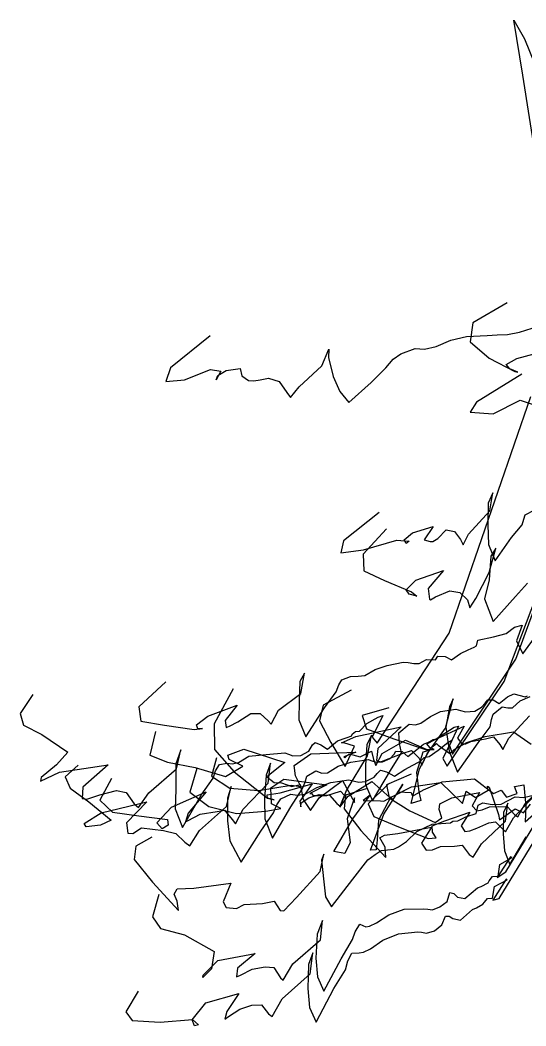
# Model space of a CAD drawing. Header units: millimetres. Extents: x -6 to 13, y -285 to 1.
# Drawn here: x -6.209 to -3.9, y -4.471 to 0.117 of the extents above; entities that cross this region are included whole.
import ezdxf

# ---------------------------------------------------------------- set-up
doc = ezdxf.new("R2010")
doc.units = ezdxf.units.MM
for name, color, linetype in [('20150317', 54, 'Continuous'), ('20150525', 177, 'Continuous'), ('20151020', 220, 'Continuous'), ('20151209', 128, 'Continuous'), ('20160126', 20, 'Continuous'), ('20160401', 141, 'Continuous'), ('20160920', 48, 'Continuous'), ('20161011', 208, 'Continuous'), ('20161222', 142, 'Continuous'), ('20170213', 4, 'Continuous'), ('20170413', 115, 'Continuous'), ('20170622', 148, 'Continuous'), ('20170925', 79, 'Continuous'), ('20180328', 34, 'Continuous'), ('20180507', 185, 'Continuous'), ('20180702', 47, 'Continuous'), ('20181022', 205, 'Continuous'), ('20190208', 168, 'Continuous'), ('20190618', 77, 'Continuous'), ('20190722', 203, 'Continuous'), ('20190919', 195, 'Continuous')]:
    doc.layers.add(name, color=color, linetype=linetype)

msp = doc.modelspace()

# ---------------------------------------------------------------- linework, layer by layer
at = {"layer": '20150317'}
for p, q in [((-3.918, -1.498, -0.6), (-4.125, -1.626, -1.2)), ((-4.125, -1.626, -1.2), (-4.155, -1.671, -1.8)), ((-4.049, -1.678, -2.4), (-3.926, -1.617, -3)), ((-3.926, -1.617, -3), (-3.872, -1.635, -3.6)), ((-4.155, -1.671, -1.8), (-4.049, -1.678, -2.4))]:
    msp.add_line(p, q, dxfattribs=at)
at = {"layer": '20150525'}
for p, q in [((-5.3416, -1.3229, -0.6), (-5.5228, -1.4695, -1.2)), ((-4.2424, -1.3433, -19.8), (-4.1712, -1.3264, -20.4)), ((-4.1712, -1.3264, -20.4), (-4.0772, -1.3216, -21)), ((-4.0772, -1.3216, -21), (-4.0319, -1.3186, -21.6)), ((-4.0319, -1.3186, -21.6), (-3.9838, -1.3175, -22.2)), ((-3.9838, -1.3175, -22.2), (-3.9288, -1.3054, -22.8)), ((-3.9288, -1.3054, -22.8), (-3.8712, -1.2885, -23.4)), ((-4.3628, -1.3839, -18.6), (-4.3098, -1.3721, -19.2)), ((-4.3098, -1.3721, -19.2), (-4.2424, -1.3433, -19.8)), ((-4.8313, -1.4596, -12), (-4.8005, -1.3838, -12.6)), ((-4.8005, -1.3838, -12.6), (-4.8011, -1.4212, -13.2)), ((-4.8011, -1.4212, -13.2), (-4.7807, -1.5083, -13.8)), ((-4.5067, -1.4296, -16.8), (-4.4713, -1.4055, -17.4)), ((-4.4713, -1.4055, -17.4), (-4.406, -1.3799, -18)), ((-4.406, -1.3799, -18), (-4.3628, -1.3839, -18.6)), ((-4.9345, -1.5559, -11.4), (-4.8313, -1.4596, -12)), ((-4.5402, -1.4691, -16.2), (-4.5067, -1.4296, -16.8)), ((-5.5228, -1.4695, -1.2), (-5.5434, -1.5311, -1.8)), ((-5.4592, -1.5242, -2.4), (-5.3395, -1.4768, -3)), ((-5.3395, -1.4768, -3), (-5.293, -1.4838, -3.6)), ((-5.293, -1.4838, -3.6), (-5.3139, -1.5237, -4.2)), ((-5.3139, -1.5237, -4.2), (-5.3058, -1.5044, -4.8)), ((-5.3058, -1.5044, -4.8), (-5.2688, -1.481, -5.4)), ((-5.2688, -1.481, -5.4), (-5.2049, -1.4719, -6)), ((-5.2049, -1.4719, -6), (-5.1972, -1.506, -6.6)), ((-5.1972, -1.506, -6.6), (-5.1672, -1.5267, -7.2)), ((-4.7807, -1.5083, -13.8), (-4.75, -1.5773, -14.4)), ((-4.6069, -1.5352, -15.6), (-4.5402, -1.4691, -16.2)), ((-5.5434, -1.5311, -1.8), (-5.4592, -1.5242, -2.4)), ((-5.1672, -1.5267, -7.2), (-5.1418, -1.5279, -7.8)), ((-5.1418, -1.5279, -7.8), (-5.1127, -1.5241, -8.4)), ((-5.1127, -1.5241, -8.4), (-5.0745, -1.5157, -9)), ((-5.0745, -1.5157, -9), (-5.0258, -1.5317, -9.6)), ((-5.0258, -1.5317, -9.6), (-4.9917, -1.5806, -10.2)), ((-4.9748, -1.6039, -10.8), (-4.9345, -1.5559, -11.4)), ((-4.7079, -1.6266, -15), (-4.6069, -1.5352, -15.6)), ((-4.9917, -1.5806, -10.2), (-4.9748, -1.6039, -10.8)), ((-4.75, -1.5773, -14.4), (-4.7079, -1.6266, -15))]:
    msp.add_line(p, q, dxfattribs=at)
at = {"layer": '20151020'}
for p, q in [((-4.4233, -3.3223, -0.6), (-4.5363, -3.3714, -1.2)), ((-4.5363, -3.3714, -1.2), (-4.5251, -3.4298, -1.8)), ((-3.9032, -3.4569, -11.4), (-3.8003, -3.3575, -12)), ((-4.5251, -3.4298, -1.8), (-4.4296, -3.4895, -2.4)), ((-4.2935, -3.4582, -4.8), (-4.239, -3.4302, -5.4)), ((-4.239, -3.4302, -5.4), (-4.1114, -3.4061, -6)), ((-4.1114, -3.4061, -6), (-4.1458, -3.4664, -6.6)), ((-4.296, -3.4838, -4.2), (-4.2935, -3.4582, -4.8)), ((-4.2836, -3.5211, -3.6), (-4.296, -3.4838, -4.2)), ((-4.1458, -3.4664, -6.6), (-4.1242, -3.4889, -7.2)), ((-4.1242, -3.4889, -7.2), (-4.0997, -3.4854, -7.8)), ((-4.0997, -3.4854, -7.8), (-4.0665, -3.4719, -8.4)), ((-4.0665, -3.4719, -8.4), (-4.0245, -3.4702, -9)), ((-4.0245, -3.4702, -9), (-3.9836, -3.4715, -9.6)), ((-3.9836, -3.4715, -9.6), (-3.9518, -3.5061, -10.2)), ((-3.9366, -3.5173, -10.8), (-3.9032, -3.4569, -11.4)), ((-4.4296, -3.4895, -2.4), (-4.314, -3.5423, -3)), ((-4.314, -3.5423, -3), (-4.2836, -3.5211, -3.6)), ((-3.9518, -3.5061, -10.2), (-3.9366, -3.5173, -10.8))]:
    msp.add_line(p, q, dxfattribs=at)
at = {"layer": '20151209'}
for p, q in [((-4.5298, -3.3702, -0.6), (-4.6204, -3.4578, -1.2)), ((-3.9575, -3.5223, -11.4), (-3.8591, -3.4178, -12)), ((-4.6204, -3.4578, -1.2), (-4.5945, -3.5153, -1.8)), ((-4.5945, -3.5153, -1.8), (-4.4817, -3.5623, -2.4)), ((-4.2697, -3.5347, -5.4), (-4.1554, -3.4954, -6)), ((-4.1554, -3.4954, -6), (-4.1954, -3.558, -6.6)), ((-3.9927, -3.585, -10.8), (-3.9575, -3.5223, -11.4)), ((-4.4817, -3.5623, -2.4), (-4.3464, -3.6161, -3)), ((-4.3276, -3.5573, -4.8), (-4.2697, -3.5347, -5.4)), ((-4.3259, -3.5876, -4.2), (-4.3276, -3.5573, -4.8)), ((-4.1954, -3.558, -6.6), (-4.1792, -3.5832, -7.2)), ((-4.156, -3.581, -7.8), (-4.1243, -3.5688, -8.4)), ((-4.1243, -3.5688, -8.4), (-4.0695, -3.545, -9)), ((-4.0695, -3.545, -9), (-4.0386, -3.5393, -9.6)), ((-4.0386, -3.5393, -9.6), (-4.0086, -3.5703, -10.2)), ((-4.0086, -3.5703, -10.2), (-3.9927, -3.585, -10.8)), ((-4.3464, -3.6161, -3), (-4.3101, -3.6128, -3.6)), ((-4.3101, -3.6128, -3.6), (-4.3259, -3.5876, -4.2)), ((-4.1792, -3.5832, -7.2), (-4.156, -3.581, -7.8))]:
    msp.add_line(p, q, dxfattribs=at)
at = {"layer": '20160126'}
for p, q in [((-4.5253, -3.0191, -0.6), (-4.6482, -3.0545, -1.2)), ((-4.6482, -3.0545, -1.2), (-4.6285, -3.1149, -1.8)), ((-3.9784, -3.1589, -11.4), (-3.8832, -3.0569, -12)), ((-4.6285, -3.1149, -1.8), (-4.5031, -3.1613, -2.4)), ((-4.3147, -3.1649, -5.4), (-4.1822, -3.1037, -6)), ((-4.1822, -3.1037, -6), (-4.2125, -3.1583, -6.6)), ((-4.5031, -3.1613, -2.4), (-4.3591, -3.2091, -3)), ((-4.3517, -3.1838, -4.8), (-4.3147, -3.1649, -5.4)), ((-4.2125, -3.1583, -6.6), (-4.1924, -3.1833, -7.2)), ((-4.1516, -3.1741, -8.4), (-4.0845, -3.1614, -9)), ((-4.0845, -3.1614, -9), (-4.0488, -3.1519, -9.6)), ((-4.0488, -3.1519, -9.6), (-4.0198, -3.1872, -10.2)), ((-4.0054, -3.2101, -10.8), (-3.9784, -3.1589, -11.4)), ((-4.3591, -3.2091, -3), (-4.3188, -3.2098, -3.6)), ((-4.3389, -3.2012, -4.2), (-4.3517, -3.1838, -4.8)), ((-4.3188, -3.2098, -3.6), (-4.3389, -3.2012, -4.2)), ((-4.1924, -3.1833, -7.2), (-4.1746, -3.1836, -7.8)), ((-4.1746, -3.1836, -7.8), (-4.1516, -3.1741, -8.4)), ((-4.0198, -3.1872, -10.2), (-4.0054, -3.2101, -10.8))]:
    msp.add_line(p, q, dxfattribs=at)
at = {"layer": '20160401'}
for p, q in [((-4.0516, -2.0395, -12.6), (-4.072, -2.0855, -13.2)), ((-4.0651, -2.1207, -12), (-4.0516, -2.0395, -12.6)), ((-4.072, -2.0855, -13.2), (-4.0739, -2.1853, -13.8)), ((-4.5707, -2.1284, -0.6), (-4.7332, -2.2576, -1.2)), ((-4.1617, -2.2268, -11.4), (-4.0651, -2.1207, -12)), ((-3.9091, -2.1597, -16.8), (-3.9034, -2.1388, -17.4)), ((-3.9034, -2.1388, -17.4), (-3.8624, -2.1181, -18)), ((-4.4177, -2.2219, -5.4), (-4.3229, -2.1922, -6)), ((-4.3229, -2.1922, -6), (-4.3645, -2.2536, -6.6)), ((-4.0739, -2.1853, -13.8), (-4.0704, -2.2749, -14.4)), ((-3.9657, -2.2428, -15.6), (-3.917, -2.1846, -16.2)), ((-3.917, -2.1846, -16.2), (-3.9091, -2.1597, -16.8)), ((-4.4564, -2.254, -4.8), (-4.4177, -2.2219, -5.4)), ((-4.3247, -2.2609, -7.8), (-4.3015, -2.2469, -8.4)), ((-4.3015, -2.2469, -8.4), (-4.2641, -2.2084, -9)), ((-4.2641, -2.2084, -9), (-4.2258, -2.2148, -9.6)), ((-4.2258, -2.2148, -9.6), (-4.1981, -2.252, -10.2)), ((-4.1873, -2.2763, -10.8), (-4.1617, -2.2268, -11.4)), ((-4.0409, -2.349, -15), (-3.9657, -2.2428, -15.6)), ((-4.7332, -2.2576, -1.2), (-4.7446, -2.3121, -1.8)), ((-4.6409, -2.2987, -2.4), (-4.4899, -2.2542, -3)), ((-4.4899, -2.2542, -3), (-4.4333, -2.2598, -3.6)), ((-4.4468, -2.2707, -4.2), (-4.4564, -2.254, -4.8)), ((-4.4333, -2.2598, -3.6), (-4.4468, -2.2707, -4.2)), ((-4.3645, -2.2536, -6.6), (-4.3372, -2.2607, -7.2)), ((-4.3372, -2.2607, -7.2), (-4.3247, -2.2609, -7.8)), ((-4.1981, -2.252, -10.2), (-4.1873, -2.2763, -10.8)), ((-4.0704, -2.2749, -14.4), (-4.0409, -2.349, -15)), ((-4.7446, -2.3121, -1.8), (-4.6409, -2.2987, -2.4))]:
    msp.add_line(p, q, dxfattribs=at)
at = {"layer": '20160920'}
for p, q in [((-4.6297, -3.3897, -0.6), (-4.7239, -3.4183, -1.2)), ((-4.7239, -3.4183, -1.2), (-4.7294, -3.4804, -1.8)), ((-4.7294, -3.4804, -1.8), (-4.654, -3.5789, -2.4)), ((-3.9831, -3.4539, -12.6), (-4.0021, -3.4974, -13.2)), ((-3.9938, -3.5372, -12), (-3.9831, -3.4539, -12.6)), ((-4.0021, -3.4974, -13.2), (-4.0039, -3.595, -13.8)), ((-4.4851, -3.5933, -5.4), (-4.3305, -3.5647, -6)), ((-4.3305, -3.5647, -6), (-4.3774, -3.6368, -6.6)), ((-4.1036, -3.6395, -11.4), (-3.9938, -3.5372, -12)), ((-4.654, -3.5789, -2.4), (-4.539, -3.7032, -3)), ((-4.5666, -3.613, -4.2), (-4.5459, -3.6004, -4.8)), ((-4.5424, -3.6561, -3.6), (-4.5666, -3.613, -4.2)), ((-4.5459, -3.6004, -4.8), (-4.4851, -3.5933, -5.4)), ((-4.0039, -3.595, -13.8), (-3.9982, -3.6727, -14.4)), ((-3.9738, -3.7342, -15), (-3.8996, -3.6085, -15.6)), ((-4.539, -3.7032, -3), (-4.5424, -3.6561, -3.6)), ((-4.3774, -3.6368, -6.6), (-4.3562, -3.6683, -7.2)), ((-4.3562, -3.6683, -7.2), (-4.3265, -3.6678, -7.8)), ((-4.3265, -3.6678, -7.8), (-4.2906, -3.6529, -8.4)), ((-4.2906, -3.6529, -8.4), (-4.2258, -3.6502, -9)), ((-4.2258, -3.6502, -9), (-4.1911, -3.6459, -9.6)), ((-4.1911, -3.6459, -9.6), (-4.1589, -3.6886, -10.2)), ((-4.141, -3.7012, -10.8), (-4.1036, -3.6395, -11.4)), ((-4.1589, -3.6886, -10.2), (-4.141, -3.7012, -10.8)), ((-3.9982, -3.6727, -14.4), (-3.9738, -3.7342, -15))]:
    msp.add_line(p, q, dxfattribs=at)
at = {"layer": '20161011'}
for p, q in [((-4.013, -3.459, -25.8), (-3.9485, -3.4251, -26.4)), ((-3.9485, -3.4251, -26.4), (-3.9109, -3.4286, -27)), ((-3.9109, -3.4286, -27), (-3.8597, -3.4172, -27.6)), ((-4.1271, -3.5025, -23.4), (-4.1186, -3.4645, -24)), ((-4.1186, -3.4645, -24), (-4.0966, -3.4534, -24.6)), ((-4.0966, -3.4534, -24.6), (-4.0543, -3.4615, -25.2)), ((-4.0543, -3.4615, -25.2), (-4.013, -3.459, -25.8)), ((-4.2105, -3.5355, -22.2), (-4.1751, -3.517, -22.8)), ((-4.1751, -3.517, -22.8), (-4.1271, -3.5025, -23.4)), ((-4.3975, -3.584, -19.8), (-4.3282, -3.5502, -20.4)), ((-4.3282, -3.5502, -20.4), (-4.2449, -3.5443, -21)), ((-4.2449, -3.5443, -21), (-4.2337, -3.5374, -21.6)), ((-4.2337, -3.5374, -21.6), (-4.2105, -3.5355, -22.2)), ((-5.6085, -3.6103, -0.6), (-5.6814, -3.6502, -1.2)), ((-4.4447, -3.6289, -19.2), (-4.3975, -3.584, -19.8)), ((-5.6814, -3.6502, -1.2), (-5.6878, -3.7121, -1.8)), ((-4.5603, -3.6705, -17.4), (-4.5038, -3.6641, -18)), ((-4.5038, -3.6641, -18), (-4.4821, -3.6542, -18.6)), ((-4.4821, -3.6542, -18.6), (-4.4447, -3.6289, -19.2)), ((-5.6878, -3.7121, -1.8), (-5.6049, -3.8148, -2.4)), ((-4.8387, -3.7668, -12), (-4.8221, -3.6868, -12.6)), ((-4.8221, -3.6868, -12.6), (-4.8337, -3.7144, -13.2)), ((-4.8337, -3.7144, -13.2), (-4.8228, -3.8129, -13.8)), ((-4.6896, -3.8017, -15.6), (-4.622, -3.7135, -16.2)), ((-4.622, -3.7135, -16.2), (-4.588, -3.6888, -16.8)), ((-4.588, -3.6888, -16.8), (-4.5603, -3.6705, -17.4)), ((-4.9471, -3.8846, -11.4), (-4.8387, -3.7668, -12)), ((-4.7875, -3.9269, -15), (-4.6896, -3.8017, -15.6)), ((-5.6049, -3.8148, -2.4), (-5.4866, -3.9439, -3)), ((-5.5061, -3.8698, -4.2), (-5.4916, -3.8453, -4.8)), ((-5.4916, -3.8453, -4.8), (-5.4166, -3.8423, -5.4)), ((-5.4166, -3.8423, -5.4), (-5.2472, -3.8193, -6)), ((-5.2472, -3.8193, -6), (-5.2818, -3.904, -6.6)), ((-4.8228, -3.8129, -13.8), (-4.8148, -3.8823, -14.4)), ((-5.4922, -3.9017, -3.6), (-5.5061, -3.8698, -4.2)), ((-5.0048, -3.9455, -10.8), (-4.9471, -3.8846, -11.4)), ((-4.8148, -3.8823, -14.4), (-4.7875, -3.9269, -15)), ((-5.4866, -3.9439, -3), (-5.4922, -3.9017, -3.6)), ((-5.2818, -3.904, -6.6), (-5.2687, -3.93, -7.2)), ((-5.2687, -3.93, -7.2), (-5.2208, -3.9356, -7.8)), ((-5.2208, -3.9356, -7.8), (-5.1862, -3.9166, -8.4)), ((-5.1862, -3.9166, -8.4), (-5.1026, -3.9126, -9)), ((-5.1026, -3.9126, -9), (-5.0495, -3.9013, -9.6)), ((-5.0495, -3.9013, -9.6), (-5.0219, -3.9448, -10.2)), ((-5.0219, -3.9448, -10.2), (-5.0048, -3.9455, -10.8))]:
    msp.add_line(p, q, dxfattribs=at)
at = {"layer": '20161222'}
for p, q in [((-3.985, -1.172, -0.6), (-4.142, -1.263, -1.2)), ((-4.142, -1.263, -1.2), (-4.155, -1.35, -1.8)), ((-4.155, -1.35, -1.8), (-4.068, -1.425, -2.4)), ((-3.941, -1.426, -5.4), (-3.8, -1.388, -6)), ((-4.068, -1.425, -2.4), (-3.95, -1.485, -3)), ((-3.99, -1.453, -4.8), (-3.941, -1.426, -5.4)), ((-3.973, -1.473, -4.2), (-3.99, -1.453, -4.8)), ((-3.937, -1.488, -3.6), (-3.973, -1.473, -4.2)), ((-3.95, -1.485, -3), (-3.937, -1.488, -3.6))]:
    msp.add_line(p, q, dxfattribs=at)
at = {"layer": '20170213'}
for p, q in [((-4.5361, -2.2036, -0.6), (-4.6435, -2.3182, -1.2)), ((-4.0678, -2.4019, -12), (-4.0379, -2.292, -12.6)), ((-4.0379, -2.292, -12.6), (-4.0608, -2.3285, -13.2)), ((-4.6435, -2.3182, -1.2), (-4.6395, -2.3946, -1.8)), ((-4.0608, -2.3285, -13.2), (-4.0672, -2.4361, -13.8)), ((-4.6395, -2.3946, -1.8), (-4.5458, -2.4395, -2.4)), ((-4.4032, -2.4377, -5.4), (-4.2765, -2.394, -6)), ((-4.2765, -2.394, -6), (-4.3458, -2.4748, -6.6)), ((-4.129, -2.5214, -11.4), (-4.0678, -2.4019, -12)), ((-4.5458, -2.4395, -2.4), (-4.4218, -2.4906, -3)), ((-4.4475, -2.4816, -4.8), (-4.4032, -2.4377, -5.4)), ((-4.3458, -2.4748, -6.6), (-4.3404, -2.5241, -7.2)), ((-4.0672, -2.4361, -13.8), (-4.0886, -2.5222, -14.4)), ((-3.9484, -2.5125, -15.6), (-3.8929, -2.4506, -16.2)), ((-4.4332, -2.501, -4.2), (-4.4475, -2.4816, -4.8)), ((-4.3979, -2.5105, -3.6), (-4.4332, -2.501, -4.2)), ((-4.4218, -2.4906, -3), (-4.3979, -2.5105, -3.6)), ((-4.336, -2.5277, -7.8), (-4.3131, -2.5133, -8.4)), ((-4.3131, -2.5133, -8.4), (-4.2479, -2.4863, -9)), ((-4.2479, -2.4863, -9), (-4.2017, -2.4938, -9.6)), ((-4.2017, -2.4938, -9.6), (-4.1664, -2.5273, -10.2)), ((-4.1567, -2.5642, -10.8), (-4.129, -2.5214, -11.4)), ((-4.0886, -2.5222, -14.4), (-4.0501, -2.6261, -15)), ((-4.0501, -2.6261, -15), (-3.9484, -2.5125, -15.6)), ((-4.3404, -2.5241, -7.2), (-4.336, -2.5277, -7.8)), ((-4.1664, -2.5273, -10.2), (-4.1567, -2.5642, -10.8))]:
    msp.add_line(p, q, dxfattribs=at)
at = {"layer": '20170413'}
for p, q in [((-3.9136, -2.774, -32.4), (-3.6653, -2.4288, -33)), ((-3.9903, -2.6804, -30), (-3.9527, -2.6521, -30.6)), ((-3.9527, -2.6521, -30.6), (-3.9172, -2.6422, -31.2)), ((-3.9172, -2.6422, -31.2), (-3.9427, -2.7148, -31.8)), ((-4.1198, -2.7114, -28.8), (-4.0477, -2.6954, -29.4)), ((-4.0477, -2.6954, -29.4), (-3.9903, -2.6804, -30)), ((-4.1632, -2.7545, -27), (-4.137, -2.7434, -27.6)), ((-4.137, -2.7434, -27.6), (-4.1257, -2.737, -28.2)), ((-4.1257, -2.737, -28.2), (-4.1198, -2.7114, -28.8)), ((-3.9427, -2.7148, -31.8), (-3.9136, -2.774, -32.4)), ((-4.3124, -2.8005, -24), (-4.3026, -2.7845, -24.6)), ((-4.3026, -2.7845, -24.6), (-4.2684, -2.7857, -25.2)), ((-4.2684, -2.7857, -25.2), (-4.2403, -2.8012, -25.8)), ((-4.2403, -2.8012, -25.8), (-4.1982, -2.7724, -26.4)), ((-4.1982, -2.7724, -26.4), (-4.1632, -2.7545, -27)), ((-4.5886, -2.845, -19.8), (-4.5332, -2.8261, -20.4)), ((-4.5332, -2.8261, -20.4), (-4.4601, -2.8109, -21)), ((-4.4601, -2.8109, -21), (-4.4376, -2.8129, -21.6)), ((-4.4376, -2.8129, -21.6), (-4.4114, -2.8168, -22.2)), ((-4.4114, -2.8168, -22.2), (-4.3871, -2.8176, -22.8)), ((-4.3871, -2.8176, -22.8), (-4.3537, -2.7993, -23.4)), ((-4.3537, -2.7993, -23.4), (-4.3124, -2.8005, -24)), ((-4.911, -2.8617, -12.6), (-4.9319, -2.8993, -13.2)), ((-4.9275, -2.9537, -12), (-4.911, -2.8617, -12.6)), ((-4.7408, -2.8915, -17.4), (-4.7013, -2.8776, -18)), ((-4.7013, -2.8776, -18), (-4.6663, -2.8752, -18.6)), ((-4.6663, -2.8752, -18.6), (-4.635, -2.8727, -19.2)), ((-4.635, -2.8727, -19.2), (-4.5886, -2.845, -19.8)), ((-5.544, -2.9008, -0.6), (-5.6671, -3.0145, -1.2)), ((-4.9319, -2.8993, -13.2), (-4.9349, -2.9899, -13.8)), ((-4.7664, -2.9472, -16.2), (-4.7547, -2.9148, -16.8)), ((-4.7547, -2.9148, -16.8), (-4.7408, -2.8915, -17.4)), ((-5.0296, -3.0305, -11.4), (-4.9275, -2.9537, -12)), ((-4.8192, -3.0195, -15.6), (-4.7664, -2.9472, -16.2)), ((-5.6671, -3.0145, -1.2), (-5.6576, -3.0808, -1.8)), ((-5.3521, -3.0577, -5.4), (-5.2182, -3.0079, -6)), ((-5.2182, -3.0079, -6), (-5.2735, -3.0779, -6.6)), ((-4.9349, -2.9899, -13.8), (-4.9365, -3.0751, -14.4)), ((-4.9052, -3.1527, -15), (-4.8192, -3.0195, -15.6)), ((-5.4034, -3.097, -4.8), (-5.3521, -3.0577, -5.4)), ((-5.2152, -3.0843, -8.4), (-5.1566, -3.0459, -9)), ((-5.1566, -3.0459, -9), (-5.1136, -3.0459, -9.6)), ((-5.1136, -3.0459, -9.6), (-5.0761, -3.0791, -10.2)), ((-5.0634, -3.0943, -10.8), (-5.0296, -3.0305, -11.4)), ((-5.6576, -3.0808, -1.8), (-5.5494, -3.0989, -2.4)), ((-5.5494, -3.0989, -2.4), (-5.4151, -3.1188, -3)), ((-5.4151, -3.1188, -3), (-5.3763, -3.114, -3.6)), ((-5.3971, -3.116, -4.2), (-5.4034, -3.097, -4.8)), ((-5.3763, -3.114, -3.6), (-5.3971, -3.116, -4.2)), ((-5.2735, -3.0779, -6.6), (-5.2687, -3.1097, -7.2)), ((-5.2687, -3.1097, -7.2), (-5.253, -3.1029, -7.8)), ((-5.253, -3.1029, -7.8), (-5.2152, -3.0843, -8.4)), ((-5.0761, -3.0791, -10.2), (-5.0634, -3.0943, -10.8)), ((-4.9365, -3.0751, -14.4), (-4.9052, -3.1527, -15))]:
    msp.add_line(p, q, dxfattribs=at)
at = {"layer": '20170622'}
for p, q in [((-5.2367, -2.9327, -0.6), (-5.3235, -3.0934, -1.2)), ((-4.0215, -2.9997, -25.8), (-3.984, -2.9696, -26.4)), ((-3.984, -2.9696, -26.4), (-3.955, -2.9566, -27)), ((-3.955, -2.9566, -27), (-3.9031, -2.969, -27.6)), ((-3.9031, -2.969, -27.6), (-3.8923, -2.9651, -28.2)), ((-4.2901, -3.0365, -20.4), (-4.2198, -3.0266, -21)), ((-4.2198, -3.0266, -21), (-4.1984, -3.0324, -21.6)), ((-4.1333, -3.0351, -22.8), (-4.1027, -3.016, -23.4)), ((-4.1027, -3.016, -23.4), (-4.0868, -2.9988, -24)), ((-4.0868, -2.9988, -24), (-4.0741, -2.984, -24.6)), ((-4.0741, -2.984, -24.6), (-4.0502, -2.9828, -25.2)), ((-4.0502, -2.9828, -25.2), (-4.0215, -2.9997, -25.8)), ((-4.3794, -3.0904, -19.2), (-4.3352, -3.0593, -19.8)), ((-4.3352, -3.0593, -19.8), (-4.2901, -3.0365, -20.4)), ((-4.1984, -3.0324, -21.6), (-4.1762, -3.0375, -22.2)), ((-4.1762, -3.0375, -22.2), (-4.1333, -3.0351, -22.8)), ((-5.3235, -3.0934, -1.2), (-5.3217, -3.2103, -1.8)), ((-4.4799, -3.1334, -17.4), (-4.4327, -3.0946, -18)), ((-4.4327, -3.0946, -18), (-4.4038, -3.0974, -18.6)), ((-4.4038, -3.0974, -18.6), (-4.3794, -3.0904, -19.2)), ((-4.6047, -3.1446, -12.6), (-4.6269, -3.1883, -13.2)), ((-4.6227, -3.2381, -12), (-4.6047, -3.1446, -12.6)), ((-4.4775, -3.182, -16.8), (-4.4799, -3.1334, -17.4)), ((-5.3217, -3.2103, -1.8), (-5.2321, -3.3114, -2.4)), ((-4.6269, -3.1883, -13.2), (-4.6326, -3.2813, -13.8)), ((-4.4686, -3.2253, -16.2), (-4.4775, -3.182, -16.8)), ((-4.7185, -3.3968, -11.4), (-4.6227, -3.2381, -12)), ((-4.5187, -3.306, -15.6), (-4.4686, -3.2253, -16.2)), ((-4.6326, -3.2813, -13.8), (-4.6323, -3.3693, -14.4)), ((-5.2321, -3.3114, -2.4), (-5.0804, -3.432, -3)), ((-4.6012, -3.4434, -15), (-4.5187, -3.306, -15.6)), ((-5.0225, -3.4069, -5.4), (-4.8753, -3.367, -6)), ((-4.8753, -3.367, -6), (-4.9316, -3.4455, -6.6)), ((-4.6323, -3.3693, -14.4), (-4.6012, -3.4434, -15)), ((-5.0818, -3.4174, -4.8), (-5.0225, -3.4069, -5.4)), ((-5.0804, -3.432, -4.2), (-5.0818, -3.4174, -4.8)), ((-5.0804, -3.432, -3), (-5.049, -3.4391, -3.6)), ((-5.049, -3.4391, -3.6), (-5.0804, -3.432, -4.2)), ((-4.9254, -3.4526, -7.8), (-4.8912, -3.43, -8.4)), ((-4.8912, -3.43, -8.4), (-4.8444, -3.4148, -9)), ((-4.8444, -3.4148, -9), (-4.7969, -3.4178, -9.6)), ((-4.7969, -3.4178, -9.6), (-4.7635, -3.4558, -10.2)), ((-4.7486, -3.4678, -10.8), (-4.7185, -3.3968, -11.4)), ((-4.9316, -3.4455, -6.6), (-4.9274, -3.4707, -7.2)), ((-4.9274, -3.4707, -7.2), (-4.9254, -3.4526, -7.8)), ((-4.7635, -3.4558, -10.2), (-4.7486, -3.4678, -10.8))]:
    msp.add_line(p, q, dxfattribs=at)
at = {"layer": '20170925'}
for p, q in [((-4.698, -2.939, -0.6), (-4.825, -3.008, -1.2)), ((-4.267, -3.113, -12), (-4.232, -2.978, -12.6)), ((-4.232, -2.978, -12.6), (-4.249, -3.015, -13.2)), ((-3.927, -2.988, -19.8), (-3.881, -2.968, -20.4)), ((-4.825, -3.008, -1.2), (-4.843, -3.079, -1.8)), ((-4.249, -3.015, -13.2), (-4.265, -3.108, -13.8)), ((-4.05, -3.048, -17.4), (-4.008, -3.015, -18)), ((-4.008, -3.015, -18), (-3.983, -3.02, -18.6)), ((-3.983, -3.02, -18.6), (-3.962, -3.02, -19.2)), ((-3.962, -3.02, -19.2), (-3.927, -2.988, -19.8)), ((-4.064, -3.107, -16.2), (-4.057, -3.073, -16.8)), ((-4.057, -3.073, -16.8), (-4.05, -3.048, -17.4)), ((-4.843, -3.079, -1.8), (-4.791, -3.178, -2.4)), ((-4.677, -3.15, -5.4), (-4.47, -3.106, -6)), ((-4.47, -3.106, -6), (-4.576, -3.206, -6.6)), ((-4.351, -3.23, -11.4), (-4.267, -3.113, -12)), ((-4.265, -3.108, -13.8), (-4.25, -3.217, -14.4)), ((-4.118, -3.179, -15.6), (-4.064, -3.107, -16.2)), ((-4.742, -3.18, -4.8), (-4.677, -3.15, -5.4)), ((-4.791, -3.178, -2.4), (-4.725, -3.288, -3)), ((-4.731, -3.179, -4.2), (-4.742, -3.18, -4.8)), ((-4.682, -3.195, -3.6), (-4.731, -3.179, -4.2)), ((-4.725, -3.288, -3), (-4.682, -3.195, -3.6)), ((-4.576, -3.206, -6.6), (-4.582, -3.26, -7.2)), ((-4.212, -3.313, -15), (-4.118, -3.179, -15.6)), ((-4.562, -3.266, -7.8), (-4.537, -3.256, -8.4)), ((-4.537, -3.256, -8.4), (-4.46, -3.227, -9)), ((-4.46, -3.227, -9), (-4.422, -3.214, -9.6)), ((-4.422, -3.214, -9.6), (-4.388, -3.25, -10.2)), ((-4.388, -3.25, -10.2), (-4.375, -3.282, -10.8)), ((-4.375, -3.282, -10.8), (-4.351, -3.23, -11.4)), ((-4.25, -3.217, -14.4), (-4.212, -3.313, -15)), ((-4.582, -3.26, -7.2), (-4.562, -3.266, -7.8))]:
    msp.add_line(p, q, dxfattribs=at)
at = {"layer": '20180328'}
for p, q in [((-4.1701, -3.1779, -19.2), (-4.086, -3.1512, -19.8)), ((-4.086, -3.1512, -19.8), (-3.957, -3.1295, -20.4)), ((-3.957, -3.1295, -20.4), (-3.8757, -3.1858, -21)), ((-4.5567, -3.2276, -10.8), (-4.4492, -3.1666, -11.4)), ((-4.4492, -3.1666, -11.4), (-4.3419, -3.214, -12)), ((-4.3864, -3.2982, -15.6), (-4.3353, -3.2044, -16.2)), ((-4.3353, -3.2044, -16.2), (-4.309, -3.1827, -16.8)), ((-4.309, -3.1827, -16.8), (-4.3013, -3.1898, -17.4)), ((-4.3013, -3.1898, -17.4), (-4.2478, -3.2278, -18)), ((-4.2478, -3.2278, -18), (-4.228, -3.2092, -18.6)), ((-4.228, -3.2092, -18.6), (-4.1701, -3.1779, -19.2)), ((-5.3119, -3.2475, -0.6), (-5.3354, -3.3313, -1.2)), ((-4.9577, -3.2827, -4.8), (-4.8821, -3.2302, -5.4)), ((-4.8821, -3.2302, -5.4), (-4.6768, -3.2215, -6)), ((-4.6768, -3.2215, -6), (-4.7306, -3.244, -6.6)), ((-4.7306, -3.244, -6.6), (-4.7264, -3.2483, -7.2)), ((-4.7264, -3.2483, -7.2), (-4.7072, -3.2303, -7.8)), ((-4.7072, -3.2303, -7.8), (-4.6572, -3.2429, -8.4)), ((-4.6572, -3.2429, -8.4), (-4.6054, -3.2175, -9)), ((-4.6054, -3.2175, -9), (-4.5959, -3.2553, -9.6)), ((-4.5959, -3.2553, -9.6), (-4.5851, -3.2826, -10.2)), ((-4.5851, -3.2826, -10.2), (-4.5567, -3.2276, -10.8)), ((-4.3711, -3.2215, -12.6), (-4.3989, -3.3148, -13.2)), ((-4.3419, -3.214, -12), (-4.3711, -3.2215, -12.6)), ((-4.9515, -3.3298, -4.2), (-4.9577, -3.2827, -4.8)), ((-4.4239, -3.4563, -15), (-4.3864, -3.2982, -15.6)), ((-5.3354, -3.3313, -1.2), (-5.2513, -3.3855, -1.8)), ((-4.9283, -3.3783, -3.6), (-4.9515, -3.3298, -4.2)), ((-4.3989, -3.3148, -13.2), (-4.3891, -3.4033, -13.8)), ((-5.2513, -3.3855, -1.8), (-5.1207, -3.397, -2.4)), ((-5.1207, -3.397, -2.4), (-4.972, -3.3727, -3)), ((-4.972, -3.3727, -3), (-4.9283, -3.3783, -3.6)), ((-4.3891, -3.4033, -13.8), (-4.3804, -3.4421, -14.4)), ((-4.3804, -3.4421, -14.4), (-4.4239, -3.4563, -15))]:
    msp.add_line(p, q, dxfattribs=at)
at = {"layer": '20180507'}
for p, q in [((-5.4018, -3.296, -0.6), (-5.4344, -3.405, -1.2)), ((-5.0647, -3.3854, -4.8), (-5.0049, -3.3454, -5.4)), ((-5.0049, -3.3454, -5.4), (-4.8083, -3.3706, -6)), ((-4.2825, -3.3579, -19.8), (-4.1352, -3.3438, -20.4)), ((-4.1352, -3.3438, -20.4), (-4.0481, -3.4101, -21)), ((-5.0616, -3.4579, -4.2), (-5.0647, -3.3854, -4.8)), ((-4.8083, -3.3706, -6), (-4.8867, -3.4103, -6.6)), ((-4.7109, -3.4227, -10.8), (-4.6029, -3.3553, -11.4)), ((-4.6029, -3.3553, -11.4), (-4.5075, -3.4413, -12)), ((-4.462, -3.3673, -16.8), (-4.4829, -3.4027, -17.4)), ((-4.4791, -3.3961, -16.2), (-4.462, -3.3673, -16.8)), ((-4.4186, -3.4225, -18.6), (-4.3674, -3.3938, -19.2)), ((-4.3674, -3.3938, -19.2), (-4.2825, -3.3579, -19.8)), ((-3.9516, -3.3785, -23.4), (-3.9094, -3.3709, -24)), ((-3.9393, -3.4112, -22.8), (-3.9516, -3.3785, -23.4)), ((-3.9094, -3.3709, -24), (-3.9006, -3.4704, -24.6)), ((-5.4344, -3.405, -1.2), (-5.3469, -3.4697, -1.8)), ((-4.8867, -3.4103, -6.6), (-4.8788, -3.4111, -7.2)), ((-4.8788, -3.4111, -7.2), (-4.872, -3.419, -7.8)), ((-4.872, -3.419, -7.8), (-4.8095, -3.4192, -8.4)), ((-4.8095, -3.4192, -8.4), (-4.7463, -3.3993, -9)), ((-4.7286, -3.4204, -9.6), (-4.7494, -3.4735, -10.2)), ((-4.7494, -3.4735, -10.2), (-4.7109, -3.4227, -10.8)), ((-4.7463, -3.3993, -9), (-4.7286, -3.4204, -9.6)), ((-4.5175, -3.4265, -12.6), (-4.5729, -3.5318, -13.2)), ((-4.5481, -3.505, -15.6), (-4.4791, -3.3961, -16.2)), ((-4.5075, -3.4413, -12), (-4.5175, -3.4265, -12.6)), ((-4.4829, -3.4027, -17.4), (-4.4239, -3.4057, -18)), ((-4.4239, -3.4057, -18), (-4.4186, -3.4225, -18.6)), ((-4.0481, -3.4101, -21), (-4.0135, -3.3953, -21.6)), ((-4.0135, -3.3953, -21.6), (-3.9882, -3.428, -22.2)), ((-3.9882, -3.428, -22.2), (-3.9393, -3.4112, -22.8)), ((-5.3469, -3.4697, -1.8), (-5.2213, -3.502, -2.4)), ((-5.0873, -3.4912, -3), (-5.0182, -3.4786, -3.6)), ((-5.0182, -3.4786, -3.6), (-5.0616, -3.4579, -4.2)), ((-3.9006, -3.4704, -24.6), (-3.9033, -3.5393, -25.2)), ((-3.9033, -3.5393, -25.2), (-3.8399, -3.4842, -25.8)), ((-5.2213, -3.502, -2.4), (-5.0873, -3.4912, -3)), ((-4.6091, -3.6688, -15), (-4.5481, -3.505, -15.6)), ((-4.5729, -3.5318, -13.2), (-4.5798, -3.6221, -13.8)), ((-4.5798, -3.6221, -13.8), (-4.583, -3.6678, -14.4)), ((-4.583, -3.6678, -14.4), (-4.6091, -3.6688, -15))]:
    msp.add_line(p, q, dxfattribs=at)
at = {"layer": '20180702'}
for p, q in [((-5.5908, -3.1272, -0.6), (-5.617, -3.2351, -1.2)), ((-5.2603, -3.2361, -4.8), (-5.1874, -3.2076, -5.4)), ((-5.1874, -3.2076, -5.4), (-5.0008, -3.2699, -6)), ((-5.617, -3.2351, -1.2), (-5.5357, -3.2673, -1.8)), ((-5.2543, -3.2553, -4.2), (-5.2603, -3.2361, -4.8)), ((-5.193, -3.2854, -3.6), (-5.2543, -3.2553, -4.2)), ((-5.5357, -3.2673, -1.8), (-5.4093, -3.2915, -2.4)), ((-5.4093, -3.2915, -2.4), (-5.2719, -3.3328, -3)), ((-5.2719, -3.3328, -3), (-5.193, -3.2854, -3.6)), ((-5.0008, -3.2699, -6), (-5.0832, -3.334, -6.6)), ((-5.0832, -3.334, -6.6), (-5.0487, -3.3607, -7.2)), ((-5.0487, -3.3607, -7.2), (-5.0157, -3.3615, -7.8)), ((-5.0157, -3.3615, -7.8), (-4.9693, -3.3784, -8.4)), ((-4.9693, -3.3784, -8.4), (-4.9305, -3.3697, -9)), ((-4.9305, -3.3697, -9), (-4.9173, -3.438, -9.6)), ((-4.8446, -3.4302, -10.8), (-4.7372, -3.3517, -11.4)), ((-4.7372, -3.3517, -11.4), (-4.6821, -3.4519, -12)), ((-4.5123, -3.4251, -19.2), (-4.4223, -3.3799, -19.8)), ((-4.4223, -3.3799, -19.8), (-4.2884, -3.3601, -20.4)), ((-4.2884, -3.3601, -20.4), (-4.1903, -3.4566, -21)), ((-4.0717, -3.396, -22.8), (-4.0754, -3.3774, -23.4)), ((-4.0754, -3.3774, -23.4), (-4.0684, -3.3812, -24)), ((-4.0684, -3.3812, -24), (-4.0257, -3.5069, -24.6)), ((-4.9173, -3.438, -9.6), (-4.8837, -3.4874, -10.2)), ((-4.8837, -3.4874, -10.2), (-4.8446, -3.4302, -10.8)), ((-4.6826, -3.4309, -12.6), (-4.7161, -3.5268, -13.2)), ((-4.6901, -3.5265, -15.6), (-4.6272, -3.4403, -16.2)), ((-4.6821, -3.4519, -12), (-4.6826, -3.4309, -12.6)), ((-4.6104, -3.4177, -16.8), (-4.6427, -3.4429, -17.4)), ((-4.6272, -3.4403, -16.2), (-4.6104, -3.4177, -16.8)), ((-4.5494, -3.4457, -18.6), (-4.5123, -3.4251, -19.2)), ((-4.1903, -3.4566, -21), (-4.1725, -3.3994, -21.6)), ((-4.1725, -3.3994, -21.6), (-4.1301, -3.4289, -22.2)), ((-4.1301, -3.4289, -22.2), (-4.0717, -3.396, -22.8)), ((-4.6427, -3.4429, -17.4), (-4.5642, -3.4444, -18)), ((-4.5642, -3.4444, -18), (-4.5494, -3.4457, -18.6)), ((-4.0212, -3.5303, -25.2), (-3.9486, -3.4811, -25.8)), ((-3.9486, -3.4811, -25.8), (-3.911, -3.4993, -26.4)), ((-3.911, -3.4993, -27), (-3.8798, -3.4592, -27.6)), ((-4.7764, -3.6757, -15), (-4.6901, -3.5265, -15.6)), ((-4.7161, -3.5268, -13.2), (-4.7022, -3.6343, -13.8)), ((-4.0257, -3.5069, -24.6), (-4.0212, -3.5303, -25.2)), ((-3.911, -3.4993, -26.4), (-3.911, -3.4993, -27)), ((-4.7022, -3.6343, -13.8), (-4.7264, -3.6847, -14.4)), ((-4.7264, -3.6847, -14.4), (-4.7764, -3.6757, -15))]:
    msp.add_line(p, q, dxfattribs=at)
at = {"layer": '20181022'}
for p, q in [((-4, -2.9, -33), (-3.623, -1.904, -33.6)), ((-4.259, -3.286, -32.4), (-4, -2.9, -33)), ((-4.301, -3.213, -30), (-4.257, -3.178, -30.6)), ((-4.238, -3.168, -31.2), (-4.279, -3.251, -31.8)), ((-4.257, -3.178, -30.6), (-4.238, -3.168, -31.2)), ((-4.38, -3.262, -28.2), (-4.365, -3.246, -28.8)), ((-4.365, -3.246, -28.8), (-4.341, -3.242, -29.4)), ((-4.341, -3.242, -29.4), (-4.301, -3.213, -30)), ((-4.279, -3.251, -31.8), (-4.259, -3.286, -32.4)), ((-5.944, -3.282, -0.6), (-6.003, -3.334, -1.2)), ((-4.5, -3.332, -25.8), (-4.453, -3.301, -26.4)), ((-4.453, -3.301, -26.4), (-4.416, -3.281, -27)), ((-4.416, -3.281, -27), (-4.39, -3.267, -27.6)), ((-4.39, -3.267, -27.6), (-4.38, -3.262, -28.2)), ((-6.003, -3.334, -1.2), (-5.98, -3.386, -1.8)), ((-4.791, -3.36, -20.4), (-4.709, -3.348, -21)), ((-4.709, -3.348, -21), (-4.683, -3.355, -21.6)), ((-4.633, -3.356, -22.8), (-4.593, -3.336, -23.4)), ((-4.593, -3.336, -23.4), (-4.579, -3.319, -24)), ((-4.579, -3.319, -24), (-4.564, -3.304, -24.6)), ((-4.564, -3.304, -24.6), (-4.536, -3.312, -25.2)), ((-4.536, -3.312, -25.2), (-4.5, -3.332, -25.8)), ((-5.98, -3.386, -1.8), (-5.895, -3.448, -2.4)), ((-5.267, -3.47, -12), (-5.245, -3.378, -12.6)), ((-5.245, -3.378, -12.6), (-5.263, -3.432, -13.2)), ((-4.908, -3.413, -19.2), (-4.855, -3.383, -19.8)), ((-4.855, -3.383, -19.8), (-4.791, -3.36, -20.4)), ((-4.683, -3.355, -21.6), (-4.663, -3.359, -22.2)), ((-4.663, -3.359, -22.2), (-4.633, -3.356, -22.8)), ((-5.263, -3.432, -13.2), (-5.262, -3.536, -13.8)), ((-5.037, -3.463, -16.8), (-5.019, -3.435, -17.4)), ((-5.019, -3.435, -17.4), (-4.974, -3.414, -18)), ((-4.974, -3.414, -18), (-4.944, -3.418, -18.6)), ((-4.944, -3.418, -18.6), (-4.908, -3.413, -19.2)), ((-5.895, -3.448, -2.4), (-5.793, -3.532, -3)), ((-5.839, -3.498, -5.4), (-5.631, -3.448, -6)), ((-5.631, -3.448, -6), (-5.724, -3.545, -6.6)), ((-5.39, -3.579, -11.4), (-5.267, -3.47, -12)), ((-5.052, -3.498, -16.2), (-5.037, -3.463, -16.8)), ((-5.917, -3.547, -4.8), (-5.839, -3.498, -5.4)), ((-5.793, -3.532, -3), (-5.842, -3.555, -3.6)), ((-5.11, -3.582, -15.6), (-5.052, -3.498, -16.2)), ((-5.908, -3.562, -4.2), (-5.917, -3.547, -4.8)), ((-5.842, -3.555, -3.6), (-5.908, -3.562, -4.2)), ((-5.724, -3.545, -6.6), (-5.718, -3.592, -7.2)), ((-5.694, -3.593, -7.8), (-5.655, -3.567, -8.4)), ((-5.655, -3.567, -8.4), (-5.555, -3.58, -9)), ((-5.262, -3.536, -13.8), (-5.252, -3.627, -14.4)), ((-5.718, -3.592, -7.2), (-5.694, -3.593, -7.8)), ((-5.555, -3.58, -9), (-5.498, -3.593, -9.6)), ((-5.498, -3.593, -9.6), (-5.457, -3.633, -10.2)), ((-5.435, -3.649, -10.8), (-5.39, -3.579, -11.4)), ((-5.2, -3.724, -15), (-5.11, -3.582, -15.6)), ((-5.457, -3.633, -10.2), (-5.435, -3.649, -10.8)), ((-5.252, -3.627, -14.4), (-5.2, -3.724, -15))]:
    msp.add_line(p, q, dxfattribs=at)
at = {"layer": '20190208'}
for p, q in [((-3.9457, -2.7979, -33), (-3.5767, -1.7887, -33.6)), ((-4.2347, -3.2318, -32.4), (-3.9457, -2.7979, -33)), ((-4.2695, -3.1351, -30), (-4.2271, -3.1085, -30.6)), ((-4.2074, -3.1031, -31.2), (-4.2484, -3.1921, -31.8)), ((-4.2271, -3.1085, -30.6), (-4.2074, -3.1031, -31.2)), ((-4.3393, -3.1736, -28.2), (-4.3242, -3.1637, -28.8)), ((-4.3242, -3.1637, -28.8), (-4.3104, -3.1606, -29.4)), ((-4.3104, -3.1606, -29.4), (-4.2695, -3.1351, -30)), ((-4.4393, -3.2419, -25.8), (-4.3984, -3.2097, -26.4)), ((-4.3984, -3.2097, -26.4), (-4.3674, -3.186, -27)), ((-4.3674, -3.186, -27), (-4.3442, -3.1771, -27.6)), ((-4.3442, -3.1771, -27.6), (-4.3393, -3.1736, -28.2)), ((-4.2484, -3.1921, -31.8), (-4.2347, -3.2318, -32.4)), ((-4.6989, -3.267, -20.4), (-4.6208, -3.2548, -21)), ((-4.6208, -3.2548, -21), (-4.5994, -3.2626, -21.6)), ((-4.5552, -3.266, -22.8), (-4.5192, -3.2509, -23.4)), ((-4.5192, -3.2509, -23.4), (-4.5014, -3.231, -24)), ((-4.5014, -3.231, -24), (-4.4934, -3.2182, -24.6)), ((-4.4934, -3.2182, -24.6), (-4.4655, -3.2194, -25.2)), ((-4.4655, -3.2194, -25.2), (-4.4393, -3.2419, -25.8)), ((-5.066, -3.2723, -12.6), (-5.0864, -3.3272, -13.2)), ((-5.0772, -3.3631, -12), (-5.066, -3.2723, -12.6)), ((-4.8057, -3.3165, -19.2), (-4.7577, -3.2858, -19.8)), ((-4.7577, -3.2858, -19.8), (-4.6989, -3.267, -20.4)), ((-4.5994, -3.2626, -21.6), (-4.581, -3.2676, -22.2)), ((-4.581, -3.2676, -22.2), (-4.5552, -3.266, -22.8)), ((-5.7923, -3.3415, -0.6), (-5.8456, -3.4406, -1.2)), ((-5.0864, -3.3272, -13.2), (-5.0936, -3.4357, -13.8)), ((-4.9084, -3.3596, -16.8), (-4.8999, -3.3312, -17.4)), ((-4.8999, -3.3312, -17.4), (-4.8598, -3.3065, -18)), ((-4.8598, -3.3065, -18), (-4.8319, -3.3172, -18.6)), ((-4.8319, -3.3172, -18.6), (-4.8057, -3.3165, -19.2)), ((-5.1906, -3.4814, -11.4), (-5.0772, -3.3631, -12)), ((-4.9736, -3.4709, -15.6), (-4.9217, -3.3914, -16.2)), ((-4.9217, -3.3914, -16.2), (-4.9084, -3.3596, -16.8)), ((-5.8456, -3.4406, -1.2), (-5.7874, -3.4953, -1.8)), ((-5.5184, -3.4724, -5.4), (-5.36, -3.4029, -6)), ((-5.36, -3.4029, -6), (-5.4415, -3.5001, -6.6)), ((-5.0936, -3.4357, -13.8), (-5.0924, -3.5261, -14.4)), ((-5.5844, -3.544, -4.8), (-5.5184, -3.4724, -5.4)), ((-5.2259, -3.5489, -10.8), (-5.1906, -3.4814, -11.4)), ((-5.0574, -3.6141, -15), (-4.9736, -3.4709, -15.6)), ((-5.7874, -3.4953, -1.8), (-5.6668, -3.5122, -2.4)), ((-5.6668, -3.5122, -2.4), (-5.5365, -3.5298, -3)), ((-5.5365, -3.5298, -3), (-5.5325, -3.5546, -3.6)), ((-5.4415, -3.5001, -6.6), (-5.4537, -3.5403, -7.2)), ((-5.4421, -3.5342, -7.8), (-5.3877, -3.5042, -8.4)), ((-5.3877, -3.5042, -8.4), (-5.3091, -3.4927, -9)), ((-5.3091, -3.4927, -9), (-5.2768, -3.4873, -9.6)), ((-5.2768, -3.4873, -9.6), (-5.2412, -3.5299, -10.2)), ((-5.2412, -3.5299, -10.2), (-5.2259, -3.5489, -10.8)), ((-5.0924, -3.5261, -14.4), (-5.0574, -3.6141, -15)), ((-5.5603, -3.5724, -4.2), (-5.5844, -3.544, -4.8)), ((-5.5325, -3.5546, -3.6), (-5.5603, -3.5724, -4.2)), ((-5.4537, -3.5403, -7.2), (-5.4421, -3.5342, -7.8))]:
    msp.add_line(p, q, dxfattribs=at)
at = {"layer": '20190618'}
for p, q in [((-4.022, -3.8894, -32.4), (-3.6432, -3.2677, -33)), ((-3.9896, -3.8019, -31.2), (-4.0509, -3.8969, -31.8)), ((-4.0439, -3.8348, -30), (-3.9855, -3.8047, -30.6)), ((-3.9855, -3.8047, -30.6), (-3.9896, -3.8019, -31.2)), ((-4.0527, -3.8878, -29.4), (-4.0439, -3.8348, -30)), ((-4.0884, -3.9069, -28.2), (-4.0752, -3.8903, -28.8)), ((-4.0752, -3.8903, -28.8), (-4.0527, -3.8878, -29.4)), ((-4.0509, -3.8969, -31.8), (-4.022, -3.8894, -32.4)), ((-4.1993, -3.9877, -25.8), (-4.1443, -3.9396, -26.4)), ((-4.1443, -3.9396, -26.4), (-4.1257, -3.9316, -27)), ((-4.1257, -3.9316, -27), (-4.0964, -3.9159, -27.6)), ((-4.0964, -3.9159, -27.6), (-4.0884, -3.9069, -28.2)), ((-4.2832, -4.0095, -23.4), (-4.2672, -3.9695, -24)), ((-4.2672, -3.9695, -24), (-4.2508, -3.9695, -24.6)), ((-4.2508, -3.9695, -24.6), (-4.234, -3.9801, -25.2)), ((-4.234, -3.9801, -25.2), (-4.1993, -3.9877, -25.8)), ((-4.3543, -4.0476, -22.2), (-4.3167, -4.0366, -22.8)), ((-4.3167, -4.0366, -22.8), (-4.2832, -4.0095, -23.4)), ((-4.61, -4.1189, -19.2), (-4.5528, -4.0793, -19.8)), ((-4.5528, -4.0793, -19.8), (-4.4816, -4.0508, -20.4)), ((-4.4816, -4.0508, -20.4), (-4.3938, -4.0417, -21)), ((-4.3938, -4.0417, -21), (-4.3772, -4.0434, -21.6)), ((-4.3772, -4.0434, -21.6), (-4.3543, -4.0476, -22.2)), ((-4.6411, -4.1336, -18.6), (-4.61, -4.1189, -19.2)), ((-4.8721, -4.1377, -12.6), (-4.8927, -4.1906, -13.2)), ((-4.8851, -4.2331, -12), (-4.8721, -4.1377, -12.6)), ((-4.7233, -4.2142, -16.2), (-4.7125, -4.1737, -16.8)), ((-4.7125, -4.1737, -16.8), (-4.6942, -4.1385, -17.4)), ((-4.6942, -4.1385, -17.4), (-4.661, -4.1368, -18)), ((-4.661, -4.1368, -18), (-4.6411, -4.1336, -18.6)), ((-4.8927, -4.1906, -13.2), (-4.896, -4.2997, -13.8)), ((-4.7762, -4.3005, -15.6), (-4.7233, -4.2142, -16.2)), ((-5.0128, -4.3468, -11.4), (-4.8851, -4.2331, -12)), ((-5.6707, -4.3121, -0.6), (-5.7258, -4.4063, -1.2)), ((-4.896, -4.2997, -13.8), (-4.8879, -4.3872, -14.4)), ((-4.8571, -4.4538, -15), (-4.7762, -4.3005, -15.6)), ((-5.3618, -4.3652, -5.4), (-5.2111, -4.3233, -6)), ((-5.2111, -4.3233, -6), (-5.2658, -4.4045, -6.6)), ((-5.0585, -4.4284, -10.8), (-5.0128, -4.3468, -11.4)), ((-5.4238, -4.4425, -4.8), (-5.3618, -4.3652, -5.4)), ((-5.2658, -4.4045, -6.6), (-5.2749, -4.4403, -7.2)), ((-5.2573, -4.4271, -7.8), (-5.2068, -4.3939, -8.4)), ((-5.2068, -4.3939, -8.4), (-5.1511, -4.3761, -9)), ((-5.1511, -4.3761, -9), (-5.1076, -4.3747, -9.6)), ((-5.1076, -4.3747, -9.6), (-5.0754, -4.4151, -10.2)), ((-4.8879, -4.3872, -14.4), (-4.8571, -4.4538, -15)), ((-5.7258, -4.4063, -1.2), (-5.6981, -4.4454, -1.8)), ((-5.6981, -4.4454, -1.8), (-5.5691, -4.4537, -2.4)), ((-5.5691, -4.4537, -2.4), (-5.4223, -4.4413, -3)), ((-5.4137, -4.4706, -4.2), (-5.4238, -4.4425, -4.8)), ((-5.4223, -4.4413, -3), (-5.3943, -4.4658, -3.6)), ((-5.2749, -4.4403, -7.2), (-5.2573, -4.4271, -7.8)), ((-5.0754, -4.4151, -10.2), (-5.0585, -4.4284, -10.8)), ((-5.3943, -4.4658, -3.6), (-5.4137, -4.4706, -4.2))]:
    msp.add_line(p, q, dxfattribs=at)
at = {"layer": '20190722'}
for p, q in [((-3.9915, -3.7679, -32.4), (-3.6029, -3.1275, -33)), ((-3.9703, -3.6998, -31.2), (-4.0316, -3.7939, -31.8)), ((-4.0187, -3.7344, -30), (-3.9623, -3.7026, -30.6)), ((-3.9623, -3.7026, -30.6), (-3.9703, -3.6998, -31.2)), ((-4.0271, -3.787, -29.4), (-4.0187, -3.7344, -30)), ((-4.0671, -3.8086, -28.2), (-4.0529, -3.7887, -28.8)), ((-4.0529, -3.7887, -28.8), (-4.0271, -3.787, -29.4)), ((-4.0316, -3.7939, -31.8), (-3.9915, -3.7679, -32.4)), ((-4.1794, -3.8892, -25.8), (-4.1218, -3.8409, -26.4)), ((-4.1218, -3.8409, -26.4), (-4.1047, -3.8344, -27)), ((-4.1047, -3.8344, -27), (-4.0718, -3.8183, -27.6)), ((-4.0718, -3.8183, -27.6), (-4.0671, -3.8086, -28.2)), ((-5.576, -3.8711, -0.6), (-5.6041, -3.9738, -1.2)), ((-4.26, -3.9036, -23.4), (-4.2468, -3.8616, -24)), ((-4.2468, -3.8616, -24), (-4.2293, -3.866, -24.6)), ((-4.2293, -3.866, -24.6), (-4.2124, -3.883, -25.2)), ((-4.2124, -3.883, -25.2), (-4.1794, -3.8892, -25.8)), ((-4.5266, -3.9641, -19.8), (-4.4561, -3.9383, -20.4)), ((-4.4561, -3.9383, -20.4), (-4.3655, -3.9362, -21)), ((-4.3655, -3.9362, -21), (-4.3484, -3.9387, -21.6)), ((-4.3484, -3.9387, -21.6), (-4.327, -3.9414, -22.2)), ((-4.327, -3.9414, -22.2), (-4.293, -3.9283, -22.8)), ((-4.293, -3.9283, -22.8), (-4.26, -3.9036, -23.4)), ((-5.6041, -3.9738, -1.2), (-5.5679, -4.026, -1.8)), ((-4.8286, -3.9903, -12.6), (-4.8528, -4.0519, -13.2)), ((-4.8383, -4.0785, -12), (-4.8286, -3.9903, -12.6)), ((-4.5818, -4.0012, -19.2), (-4.5266, -3.9641, -19.8)), ((-5.5679, -4.026, -1.8), (-5.4585, -4.0553, -2.4)), ((-4.6798, -4.0409, -16.8), (-4.6587, -4.0071, -17.4)), ((-4.6587, -4.0071, -17.4), (-4.6314, -4.0189, -18)), ((-4.6314, -4.0189, -18), (-4.6138, -4.0163, -18.6)), ((-4.6138, -4.0163, -18.6), (-4.5818, -4.0012, -19.2)), ((-5.4585, -4.0553, -2.4), (-5.3226, -4.1316, -3)), ((-4.9645, -4.1879, -11.4), (-4.8383, -4.0785, -12)), ((-4.8528, -4.0519, -13.2), (-4.8593, -4.162, -13.8)), ((-4.7442, -4.1649, -15.6), (-4.692, -4.0772, -16.2)), ((-4.692, -4.0772, -16.2), (-4.6798, -4.0409, -16.8)), ((-5.374, -4.2396, -4.8), (-5.3068, -4.173, -5.4)), ((-5.3226, -4.1316, -3), (-5.3348, -4.2102, -3.6)), ((-5.3068, -4.173, -5.4), (-5.1362, -4.14, -6)), ((-5.1362, -4.14, -6), (-5.2173, -4.2068, -6.6)), ((-4.8593, -4.162, -13.8), (-4.8516, -4.2472, -14.4)), ((-4.8232, -4.3125, -15), (-4.7442, -4.1649, -15.6)), ((-5.3348, -4.2102, -3.6), (-5.3743, -4.2505, -4.2)), ((-5.2173, -4.2068, -6.6), (-5.2213, -4.2463, -7.2)), ((-5.2036, -4.2395, -7.8), (-5.1491, -4.2115, -8.4)), ((-5.1491, -4.2115, -8.4), (-5.0898, -4.2017, -9)), ((-5.0898, -4.2017, -9), (-5.0514, -4.2042, -9.6)), ((-5.0514, -4.2042, -9.6), (-5.0206, -4.2517, -10.2)), ((-5.0086, -4.2627, -10.8), (-4.9645, -4.1879, -11.4)), ((-5.3743, -4.2505, -4.2), (-5.374, -4.2396, -4.8)), ((-5.2213, -4.2463, -7.2), (-5.2036, -4.2395, -7.8)), ((-5.0206, -4.2517, -10.2), (-5.0086, -4.2627, -10.8)), ((-4.8516, -4.2472, -14.4), (-4.8232, -4.3125, -15))]:
    msp.add_line(p, q, dxfattribs=at)
at = {"layer": '20190919'}
for p, q in [((-3.9147, -0.134, -34.8), (-3.9553, 0.1174, -35.4)), ((-3.9553, 0.1174, -35.4), (-3.9069, 0.032, -36)), ((-3.9069, 0.032, -36), (-3.7707, -0.3054, -36.6)), ((-3.8231, -0.7127, -34.2), (-3.9147, -0.134, -34.8)), ((-4.2512, -2.6792, -33), (-3.8773, -1.5989, -33.6)), ((-4.5798, -3.1807, -32.4), (-4.2512, -2.6792, -33)), ((-6.1513, -2.9591, -0.6), (-6.2092, -3.0459, -1.2)), ((-6.2092, -3.0459, -1.2), (-6.1931, -3.0986, -1.8)), ((-4.6263, -3.0912, -30), (-4.5746, -3.0624, -30.6)), ((-4.5531, -3.0549, -31.2), (-4.6014, -3.153, -31.8)), ((-4.5746, -3.0624, -30.6), (-4.5531, -3.0549, -31.2)), ((-6.1931, -3.0986, -1.8), (-6.1106, -3.1418, -2.4)), ((-4.6594, -3.1263, -29.4), (-4.6263, -3.0912, -30)), ((-6.1106, -3.1418, -2.4), (-5.9916, -3.2221, -3)), ((-4.7596, -3.1707, -26.4), (-4.7208, -3.1567, -27)), ((-4.7208, -3.1567, -27), (-4.6945, -3.1475, -27.6)), ((-4.6945, -3.1475, -27.6), (-4.6931, -3.1406, -28.2)), ((-4.6931, -3.1406, -28.2), (-4.6781, -3.127, -28.8)), ((-4.6781, -3.127, -28.8), (-4.6594, -3.1263, -29.4)), ((-4.6014, -3.153, -31.8), (-4.5798, -3.1807, -32.4)), ((-5.4749, -3.2108, -12.6), (-5.4976, -3.2746, -13.2)), ((-5.4953, -3.298, -12), (-5.4749, -3.2108, -12.6)), ((-4.8906, -3.2174, -23.4), (-4.8739, -3.1882, -24)), ((-4.8739, -3.1882, -24), (-4.8624, -3.1782, -24.6)), ((-4.8624, -3.1782, -24.6), (-4.8368, -3.1881, -25.2)), ((-4.8368, -3.1881, -25.2), (-4.8054, -3.2084, -25.8)), ((-4.8054, -3.2084, -25.8), (-4.7596, -3.1707, -26.4)), ((-5.9916, -3.2221, -3), (-6.0433, -3.2799, -3.6)), ((-5.2115, -3.2692, -19.2), (-5.1649, -3.2399, -19.8)), ((-5.1649, -3.2399, -19.8), (-5.0865, -3.233, -20.4)), ((-5.0865, -3.233, -20.4), (-5.0011, -3.2255, -21)), ((-5.0011, -3.2255, -21), (-4.9845, -3.2308, -21.6)), ((-4.9845, -3.2308, -21.6), (-4.964, -3.2385, -22.2)), ((-4.964, -3.2385, -22.2), (-4.9271, -3.2365, -22.8)), ((-4.9271, -3.2365, -22.8), (-4.8906, -3.2174, -23.4)), ((-6.0433, -3.2799, -3.6), (-6.1134, -3.3373, -4.2)), ((-6.0296, -3.3134, -5.4), (-5.8076, -3.2804, -6)), ((-5.8076, -3.2804, -6), (-5.9223, -3.3821, -6.6)), ((-5.622, -3.4075, -11.4), (-5.4953, -3.298, -12)), ((-5.4976, -3.2746, -13.2), (-5.4989, -3.3922, -13.8)), ((-5.3166, -3.3067, -16.8), (-5.2985, -3.2788, -17.4)), ((-5.2985, -3.2788, -17.4), (-5.2636, -3.2725, -18)), ((-5.2636, -3.2725, -18), (-5.2418, -3.2754, -18.6)), ((-5.2418, -3.2754, -18.6), (-5.2115, -3.2692, -19.2)), ((-6.1166, -3.3543, -4.8), (-6.0296, -3.3134, -5.4)), ((-6.1134, -3.3373, -4.2), (-6.1166, -3.3543, -4.8)), ((-5.3831, -3.4188, -15.6), (-5.3273, -3.3405, -16.2)), ((-5.3273, -3.3405, -16.2), (-5.3166, -3.3067, -16.8)), ((-5.9223, -3.3821, -6.6), (-5.926, -3.4338, -7.2)), ((-5.4989, -3.3922, -13.8), (-5.5014, -3.4806, -14.4)), ((-5.926, -3.4338, -7.2), (-5.9047, -3.4366, -7.8)), ((-5.9047, -3.4366, -7.8), (-5.8455, -3.4172, -8.4)), ((-5.8455, -3.4172, -8.4), (-5.7692, -3.397, -9)), ((-5.7692, -3.397, -9), (-5.7254, -3.4062, -9.6)), ((-5.7254, -3.4062, -9.6), (-5.6881, -3.4584, -10.2)), ((-5.6686, -3.4751, -10.8), (-5.622, -3.4075, -11.4)), ((-5.4672, -3.5654, -15), (-5.3831, -3.4188, -15.6)), ((-5.6881, -3.4584, -10.2), (-5.6686, -3.4751, -10.8)), ((-5.5014, -3.4806, -14.4), (-5.4672, -3.5654, -15))]:
    msp.add_line(p, q, dxfattribs=at)

doc.saveas('drawing.dxf')
